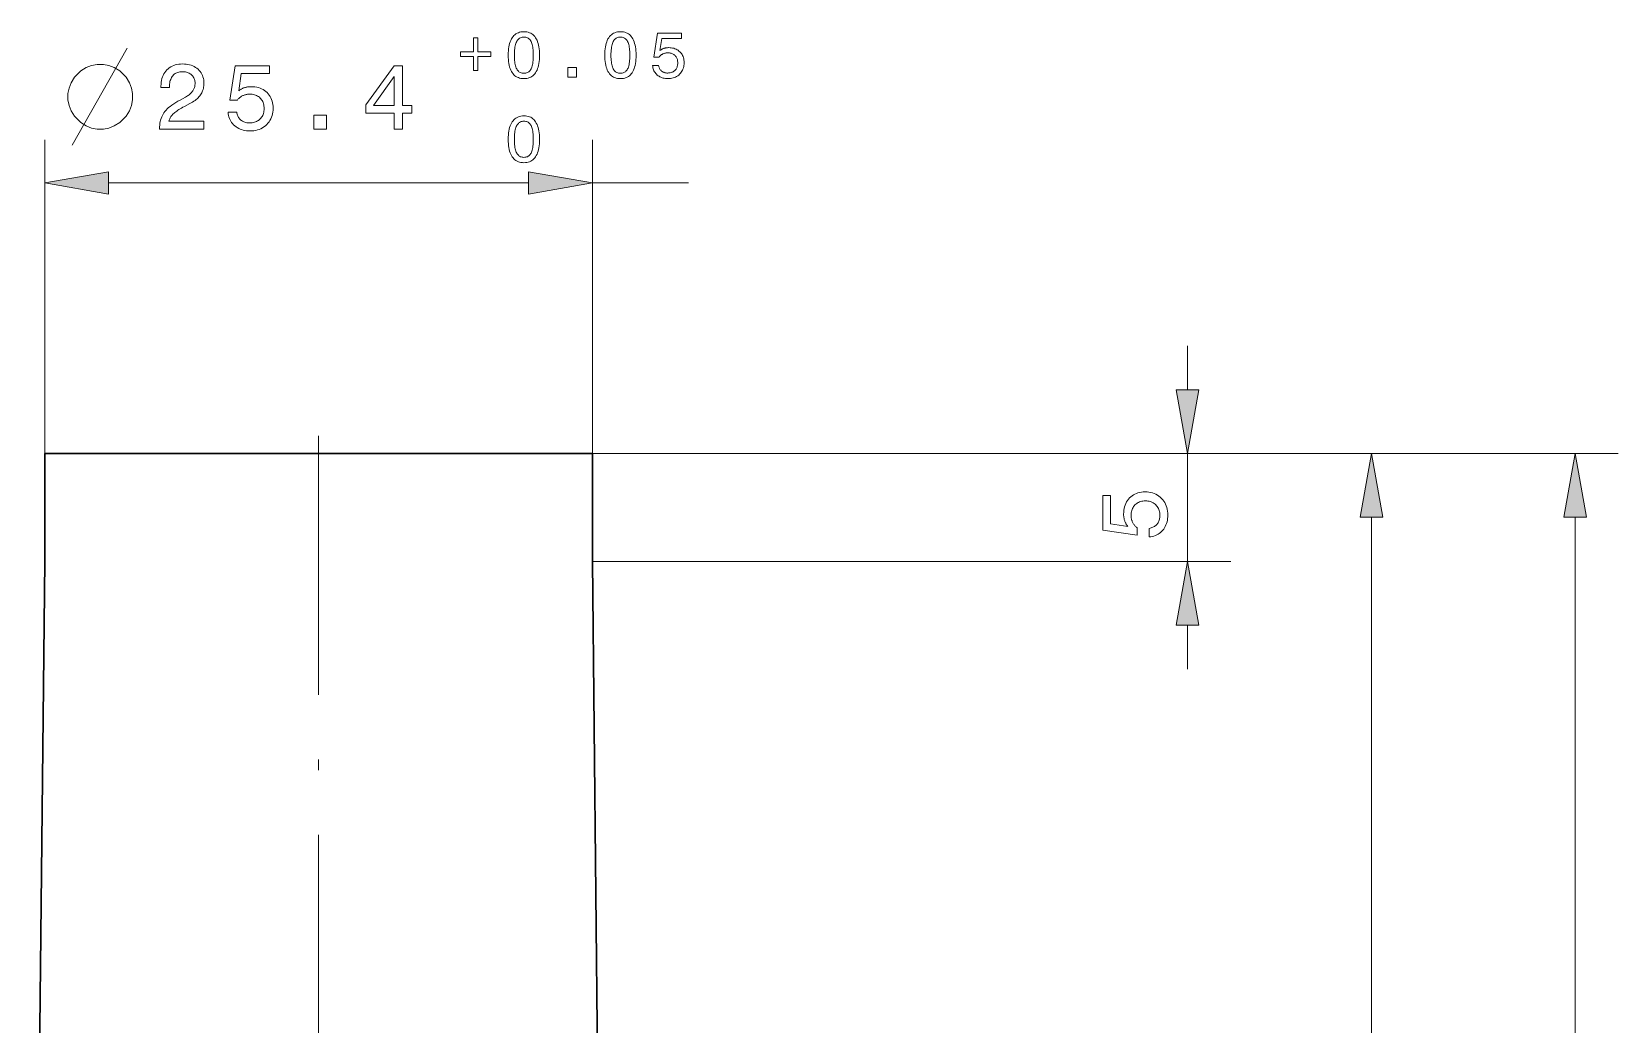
# Model space of a CAD drawing. Extents: x 0 to 297, y 0 to 420.
# Drawn here: x 135.2 to 208.8, y 311.7 to 357.7 of the extents above; entities that cross this region are included whole.
import ezdxf

# ---------------------------------------------------------------- set-up
doc = ezdxf.new("R2010")
doc.units = 0
doc.linetypes.add('DASHDOT', pattern=[18.5, 12, -3, 0.5, -3])

msp = doc.modelspace()

# ---------------------------------------------------------------- linework, layer by layer
at = {"color": 7, "lineweight": 13, "ltscale": 0.363626}
for p, q in [((135.8, 338.125), (135.8, 352.67)), ((161.2, 338.125), (161.2, 352.67))]:
    msp.add_line(p, q, dxfattribs=at)
at = {"color": 7, "lineweight": 13, "ltscale": 0.487279}
msp.add_line((138.754, 350.67), (158.246, 350.67), dxfattribs=at)
at = {"color": 7, "lineweight": 13, "ltscale": 0.111361}
msp.add_line((161.2, 350.67), (165.654, 350.67), dxfattribs=at)
at = {"color": 7, "lineweight": 13, "ltscale": 0.051139}
msp.add_line((188.803, 341.08), (188.803, 343.125), dxfattribs=at)
at = {"color": 7, "linetype": 'DASHDOT', "lineweight": 13}
msp.add_line((148.5, 338.944), (148.5, 136.775), dxfattribs=at)
at = {"color": 7, "lineweight": 30, "ltscale": 0.125}
for p, q in [((135.8, 333.125), (135.8, 338.125)), ((161.2, 333.125), (161.2, 338.125))]:
    msp.add_line(p, q, dxfattribs=at)
at = {"color": 7, "lineweight": 30}
for p, q in [((135.8, 338.125), (161.2, 338.125)), ((135.8, 333.125), (135.2, 276.125)), ((161.2, 333.125), (161.8, 276.125))]:
    msp.add_line(p, q, dxfattribs=at)
at = {"color": 7, "lineweight": 13}
for p, q in [((161.2, 338.125), (190.803, 338.125)), ((161.2, 338.125), (208.778, 338.125)), ((161.25, 338.125), (199.334, 338.125)), ((197.334, 279.08), (197.334, 335.171)), ((206.778, 143.08), (206.778, 335.171)), ((161.2, 333.125), (190.803, 333.125))]:
    msp.add_line(p, q, dxfattribs=at)
at = {"color": 7, "lineweight": 13, "ltscale": 0.125}
msp.add_line((188.803, 333.125), (188.803, 338.125), dxfattribs=at)
at = {"color": 7, "lineweight": 13, "ltscale": 0.05114}
msp.add_line((188.803, 328.125), (188.803, 330.171), dxfattribs=at)
at = {"color": 7, "lineweight": 13}
for points in [[(157.297, 356.594), (157.298, 356.698), (157.304, 356.797), (157.313, 356.891), (157.326, 356.98), (157.343, 357.064), (157.364, 357.142), (157.388, 357.216), (157.416, 357.284), (157.447, 357.347), (157.483, 357.405), (157.521, 357.458), (157.564, 357.506), (157.609, 357.547), (157.658, 357.583), (157.711, 357.614), (157.767, 357.639), (157.826, 357.659), (157.889, 357.672), (157.955, 357.681), (158.024, 357.684), (158.094, 357.681), (158.161, 357.673), (158.224, 357.659), (158.283, 357.639), (158.339, 357.615), (158.392, 357.584), (158.441, 357.548), (158.486, 357.507), (158.528, 357.46), (158.567, 357.408), (158.601, 357.35), (158.633, 357.287), (158.66, 357.219), (158.684, 357.145), (158.704, 357.066), (158.721, 356.982), (158.734, 356.893), (158.743, 356.799), (158.748, 356.699), (158.75, 356.594), (158.748, 356.49), (158.743, 356.391), (158.734, 356.297), (158.721, 356.208), (158.704, 356.124), (158.684, 356.046), (158.66, 355.973), (158.633, 355.905), (158.601, 355.842), (158.567, 355.784), (158.528, 355.732), (158.486, 355.685), (158.441, 355.644), (158.392, 355.609), (158.339, 355.578), (158.283, 355.554), (158.224, 355.535), (158.161, 355.521), (158.094, 355.513), (158.024, 355.51), (157.955, 355.513), (157.889, 355.521), (157.826, 355.535), (157.767, 355.554), (157.711, 355.579), (157.658, 355.609), (157.609, 355.645), (157.564, 355.686), (157.521, 355.733), (157.483, 355.786), (157.447, 355.844), (157.416, 355.906), (157.388, 355.974), (157.364, 356.048), (157.343, 356.126), (157.326, 356.209), (157.313, 356.298), (157.304, 356.392), (157.298, 356.491)], [(161.774, 356.594), (161.776, 356.698), (161.782, 356.797), (161.791, 356.891), (161.804, 356.98), (161.821, 357.064), (161.841, 357.142), (161.865, 357.216), (161.893, 357.284), (161.925, 357.347), (161.96, 357.405), (161.999, 357.458), (162.041, 357.506), (162.087, 357.547), (162.136, 357.583), (162.188, 357.614), (162.244, 357.639), (162.303, 357.659), (162.366, 357.672), (162.432, 357.681), (162.502, 357.684), (162.572, 357.681), (162.638, 357.673), (162.701, 357.659), (162.761, 357.639), (162.816, 357.615), (162.869, 357.584), (162.918, 357.548), (162.963, 357.507), (163.005, 357.46), (163.044, 357.408), (163.079, 357.35), (163.11, 357.287), (163.138, 357.219), (163.162, 357.145), (163.182, 357.066), (163.198, 356.982), (163.211, 356.893), (163.22, 356.799), (163.226, 356.699), (163.228, 356.594), (163.226, 356.49), (163.22, 356.391), (163.211, 356.297), (163.198, 356.208), (163.182, 356.124), (163.162, 356.046), (163.138, 355.973), (163.11, 355.905), (163.079, 355.842), (163.044, 355.784), (163.005, 355.732), (162.963, 355.685), (162.918, 355.644), (162.869, 355.609), (162.816, 355.578), (162.761, 355.554), (162.701, 355.535), (162.638, 355.521), (162.572, 355.513), (162.502, 355.51), (162.432, 355.513), (162.366, 355.521), (162.303, 355.535), (162.244, 355.554), (162.188, 355.579), (162.136, 355.609), (162.087, 355.645), (162.041, 355.686), (161.999, 355.733), (161.96, 355.786), (161.925, 355.844), (161.893, 355.906), (161.865, 355.974), (161.841, 356.048), (161.821, 356.126), (161.804, 356.209), (161.791, 356.298), (161.782, 356.392), (161.776, 356.491)], [(163.992, 356.118), (164.273, 356.118), (164.278, 356.086), (164.286, 356.055), (164.295, 356.026), (164.306, 355.998), (164.319, 355.972), (164.334, 355.947), (164.35, 355.924), (164.368, 355.902), (164.388, 355.881), (164.409, 355.862), (164.432, 355.844), (164.456, 355.829), (164.481, 355.815), (164.508, 355.803), (164.536, 355.793), (164.565, 355.784), (164.595, 355.778), (164.626, 355.773), (164.659, 355.77), (164.693, 355.77), (164.734, 355.771), (164.774, 355.775), (164.812, 355.781), (164.849, 355.79), (164.883, 355.802), (164.917, 355.816), (164.948, 355.832), (164.978, 355.852), (165.006, 355.874), (165.033, 355.898), (165.057, 355.924), (165.079, 355.953), (165.098, 355.982), (165.115, 356.014), (165.129, 356.047), (165.14, 356.081), (165.149, 356.117), (165.156, 356.155), (165.16, 356.195), (165.161, 356.236), (165.16, 356.278), (165.156, 356.318), (165.15, 356.356), (165.141, 356.393), (165.129, 356.428), (165.115, 356.461), (165.099, 356.493), (165.08, 356.523), (165.058, 356.551), (165.034, 356.577), (165.008, 356.601), (164.98, 356.622), (164.95, 356.642), (164.919, 356.658), (164.885, 356.672), (164.85, 356.683), (164.814, 356.692), (164.775, 356.699), (164.735, 356.702), (164.693, 356.704), (164.669, 356.703), (164.645, 356.702), (164.622, 356.699), (164.599, 356.696), (164.576, 356.692), (164.554, 356.686), (164.532, 356.68), (164.511, 356.673), (164.49, 356.664), (164.47, 356.655), (164.45, 356.645), (164.43, 356.634), (164.411, 356.622), (164.393, 356.608), (164.375, 356.594), (164.358, 356.58), (164.341, 356.564), (164.324, 356.547), (164.308, 356.529), (164.293, 356.51), (164.053, 356.51), (164.218, 357.623), (165.339, 357.623), (165.339, 357.375), (164.42, 357.375), (164.336, 356.81), (164.351, 356.823), (164.367, 356.835), (164.384, 356.847), (164.401, 356.858), (164.418, 356.868), (164.436, 356.878), (164.455, 356.887), (164.474, 356.896), (164.494, 356.904), (164.514, 356.911), (164.535, 356.918), (164.556, 356.924), (164.577, 356.929), (164.599, 356.933), (164.621, 356.937), (164.644, 356.94), (164.666, 356.943), (164.69, 356.944), (164.713, 356.945), (164.737, 356.946), (164.801, 356.944), (164.862, 356.938), (164.92, 356.928), (164.976, 356.915), (165.029, 356.898), (165.08, 356.877), (165.128, 356.852), (165.174, 356.823), (165.217, 356.79), (165.258, 356.754), (165.295, 356.714), (165.329, 356.672), (165.358, 356.628), (165.384, 356.581), (165.405, 356.532), (165.423, 356.481), (165.437, 356.427), (165.447, 356.37), (165.453, 356.312), (165.455, 356.251), (165.453, 356.186), (165.446, 356.123), (165.436, 356.064), (165.421, 356.006), (165.402, 355.951), (165.379, 355.899), (165.352, 355.849), (165.321, 355.802), (165.285, 355.757), (165.246, 355.715), (165.203, 355.676), (165.157, 355.641), (165.109, 355.61), (165.059, 355.584), (165.005, 355.561), (164.95, 355.543), (164.892, 355.528), (164.831, 355.518), (164.768, 355.512), (164.702, 355.51), (164.644, 355.512), (164.587, 355.517), (164.533, 355.525), (164.481, 355.537), (164.431, 355.552), (164.382, 355.57), (164.336, 355.592), (164.292, 355.617), (164.25, 355.645), (164.21, 355.677), (164.172, 355.712), (164.139, 355.749), (164.108, 355.787), (164.081, 355.828), (164.058, 355.871), (164.038, 355.916), (164.021, 355.964), (164.008, 356.013), (163.998, 356.064)], [(155.681, 357.408), (155.892, 357.408), (155.892, 356.752), (156.488, 356.752), (156.488, 356.543), (155.892, 356.543), (155.892, 355.888), (155.681, 355.888), (155.681, 356.543), (155.082, 356.543), (155.082, 356.752), (155.681, 356.752)], [(157.586, 356.594), (157.587, 356.51), (157.59, 356.43), (157.595, 356.355), (157.603, 356.285), (157.612, 356.219), (157.624, 356.158), (157.638, 356.101), (157.654, 356.049), (157.672, 356.002), (157.692, 355.959), (157.715, 355.921), (157.739, 355.887), (157.767, 355.856), (157.796, 355.83), (157.828, 355.808), (157.863, 355.79), (157.899, 355.776), (157.939, 355.766), (157.98, 355.76), (158.024, 355.758), (158.068, 355.76), (158.11, 355.766), (158.149, 355.776), (158.186, 355.79), (158.221, 355.808), (158.253, 355.829), (158.282, 355.855), (158.309, 355.885), (158.333, 355.919), (158.355, 355.957), (158.375, 355.999), (158.393, 356.046), (158.409, 356.098), (158.422, 356.155), (158.434, 356.216), (158.443, 356.282), (158.45, 356.353), (158.455, 356.429), (158.458, 356.509), (158.46, 356.594), (158.458, 356.68), (158.455, 356.761), (158.45, 356.837), (158.443, 356.908), (158.434, 356.974), (158.422, 357.036), (158.409, 357.092), (158.393, 357.144), (158.375, 357.191), (158.355, 357.233), (158.333, 357.271), (158.309, 357.305), (158.282, 357.335), (158.253, 357.361), (158.221, 357.383), (158.186, 357.401), (158.149, 357.415), (158.11, 357.425), (158.068, 357.431), (158.024, 357.433), (157.98, 357.431), (157.939, 357.425), (157.899, 357.415), (157.863, 357.4), (157.828, 357.382), (157.796, 357.36), (157.767, 357.334), (157.739, 357.304), (157.715, 357.27), (157.692, 357.231), (157.672, 357.189), (157.654, 357.141), (157.638, 357.089), (157.624, 357.033), (157.612, 356.971), (157.603, 356.905), (157.595, 356.835), (157.59, 356.759), (157.587, 356.679)], [(162.063, 356.594), (162.064, 356.51), (162.068, 356.43), (162.073, 356.355), (162.08, 356.285), (162.09, 356.219), (162.102, 356.158), (162.115, 356.101), (162.131, 356.049), (162.149, 356.002), (162.17, 355.959), (162.192, 355.921), (162.217, 355.887), (162.244, 355.856), (162.274, 355.83), (162.306, 355.808), (162.34, 355.79), (162.377, 355.776), (162.416, 355.766), (162.458, 355.76), (162.502, 355.758), (162.546, 355.76), (162.588, 355.766), (162.627, 355.776), (162.664, 355.79), (162.698, 355.808), (162.73, 355.829), (162.759, 355.855), (162.786, 355.885), (162.811, 355.919), (162.833, 355.957), (162.853, 355.999), (162.87, 356.046), (162.886, 356.098), (162.9, 356.155), (162.911, 356.216), (162.92, 356.282), (162.928, 356.353), (162.933, 356.429), (162.936, 356.509), (162.937, 356.594), (162.936, 356.68), (162.933, 356.761), (162.928, 356.837), (162.92, 356.908), (162.911, 356.974), (162.9, 357.036), (162.886, 357.092), (162.87, 357.144), (162.853, 357.191), (162.833, 357.233), (162.811, 357.271), (162.786, 357.305), (162.759, 357.335), (162.73, 357.361), (162.698, 357.383), (162.664, 357.401), (162.627, 357.415), (162.588, 357.425), (162.546, 357.431), (162.502, 357.433), (162.458, 357.431), (162.416, 357.425), (162.377, 357.415), (162.34, 357.4), (162.306, 357.382), (162.274, 357.36), (162.244, 357.334), (162.217, 357.304), (162.192, 357.27), (162.17, 357.231), (162.149, 357.189), (162.131, 357.141), (162.115, 357.089), (162.102, 357.033), (162.09, 356.971), (162.08, 356.905), (162.073, 356.835), (162.068, 356.759), (162.064, 356.679)], [(138.529, 356.17), (138.229, 356.17), (137.979, 356.12), (137.729, 356.02), (137.479, 355.87), (137.179, 355.57), (137.029, 355.32), (136.929, 355.07), (136.879, 354.82), (136.879, 354.52), (136.929, 354.27), (137.029, 354.02), (137.179, 353.77), (137.479, 353.47), (137.729, 353.32), (137.979, 353.22), (138.229, 353.17), (138.529, 353.17), (138.779, 353.22), (139.029, 353.32), (139.279, 353.47), (139.579, 353.77), (139.729, 354.02), (139.829, 354.27), (139.879, 354.52), (139.879, 354.82), (139.829, 355.07), (139.729, 355.32), (139.579, 355.57), (139.279, 355.87), (139.029, 356.02), (138.779, 356.12)], [(141.125, 353.17), (141.125, 353.183), (141.127, 353.27), (141.134, 353.355), (141.144, 353.437), (141.158, 353.515), (141.177, 353.591), (141.2, 353.664), (141.227, 353.734), (141.258, 353.801), (141.293, 353.865), (141.332, 353.926), (141.377, 353.986), (141.428, 354.045), (141.486, 354.105), (141.55, 354.164), (141.622, 354.223), (141.7, 354.282), (141.784, 354.341), (141.876, 354.4), (141.974, 354.459), (142.078, 354.517), (142.333, 354.657), (142.378, 354.682), (142.42, 354.708), (142.46, 354.734), (142.497, 354.761), (142.532, 354.789), (142.564, 354.817), (142.594, 354.846), (142.621, 354.875), (142.646, 354.905), (142.669, 354.936), (142.689, 354.967), (142.706, 355), (142.722, 355.034), (142.736, 355.069), (142.748, 355.104), (142.757, 355.141), (142.764, 355.179), (142.77, 355.218), (142.773, 355.258), (142.774, 355.3), (142.772, 355.346), (142.767, 355.391), (142.759, 355.434), (142.748, 355.476), (142.733, 355.515), (142.715, 355.552), (142.694, 355.588), (142.669, 355.622), (142.642, 355.654), (142.611, 355.684), (142.577, 355.712), (142.541, 355.737), (142.503, 355.759), (142.462, 355.778), (142.419, 355.794), (142.375, 355.807), (142.328, 355.818), (142.278, 355.825), (142.227, 355.829), (142.173, 355.831), (142.12, 355.829), (142.069, 355.823), (142.02, 355.814), (141.974, 355.801), (141.93, 355.785), (141.888, 355.764), (141.849, 355.74), (141.811, 355.712), (141.777, 355.681), (141.744, 355.645), (141.714, 355.607), (141.688, 355.566), (141.664, 355.522), (141.644, 355.475), (141.626, 355.425), (141.612, 355.373), (141.601, 355.317), (141.593, 355.259), (141.589, 355.199), (141.587, 355.135), (141.587, 355.099), (141.195, 355.099), (141.195, 355.16), (141.198, 355.253), (141.206, 355.342), (141.219, 355.427), (141.238, 355.508), (141.262, 355.586), (141.292, 355.659), (141.327, 355.728), (141.368, 355.793), (141.413, 355.855), (141.465, 355.912), (141.521, 355.965), (141.58, 356.012), (141.644, 356.053), (141.711, 356.089), (141.783, 356.12), (141.858, 356.145), (141.937, 356.164), (142.019, 356.178), (142.106, 356.187), (142.196, 356.189), (142.283, 356.187), (142.367, 356.179), (142.447, 356.167), (142.523, 356.15), (142.597, 356.128), (142.666, 356.1), (142.733, 356.068), (142.796, 356.031), (142.856, 355.99), (142.912, 355.943), (142.964, 355.892), (143.01, 355.838), (143.051, 355.781), (143.087, 355.721), (143.117, 355.658), (143.141, 355.591), (143.16, 355.522), (143.174, 355.449), (143.182, 355.374), (143.185, 355.295), (143.183, 355.234), (143.179, 355.175), (143.171, 355.116), (143.159, 355.06), (143.145, 355.005), (143.127, 354.951), (143.107, 354.899), (143.082, 354.849), (143.055, 354.8), (143.025, 354.753), (142.991, 354.707), (142.954, 354.662), (142.913, 354.618), (142.87, 354.576), (142.822, 354.535), (142.772, 354.495), (142.718, 354.457), (142.661, 354.42), (142.6, 354.384), (142.536, 354.349), (142.283, 354.22), (142.213, 354.183), (142.147, 354.147), (142.085, 354.111), (142.027, 354.076), (141.973, 354.042), (141.923, 354.008), (141.878, 353.975), (141.836, 353.943), (141.799, 353.911), (141.765, 353.881), (141.735, 353.85), (141.707, 353.819), (141.68, 353.786), (141.657, 353.754), (141.635, 353.72), (141.615, 353.686), (141.597, 353.651), (141.582, 353.615), (141.569, 353.579), (141.557, 353.541), (143.185, 353.541), (143.185, 353.17)], [(144.307, 353.952), (144.707, 353.952), (144.716, 353.907), (144.726, 353.863), (144.74, 353.821), (144.756, 353.782), (144.774, 353.744), (144.795, 353.708), (144.818, 353.675), (144.843, 353.643), (144.872, 353.614), (144.902, 353.587), (144.935, 353.562), (144.969, 353.539), (145.006, 353.52), (145.044, 353.502), (145.083, 353.488), (145.125, 353.476), (145.168, 353.467), (145.213, 353.46), (145.26, 353.456), (145.308, 353.455), (145.367, 353.457), (145.424, 353.462), (145.478, 353.471), (145.53, 353.484), (145.58, 353.501), (145.627, 353.521), (145.672, 353.545), (145.715, 353.572), (145.755, 353.603), (145.793, 353.638), (145.828, 353.676), (145.859, 353.716), (145.886, 353.759), (145.91, 353.804), (145.93, 353.851), (145.947, 353.9), (145.96, 353.952), (145.969, 354.006), (145.974, 354.062), (145.976, 354.121), (145.975, 354.181), (145.969, 354.238), (145.96, 354.293), (145.947, 354.346), (145.931, 354.396), (145.911, 354.443), (145.887, 354.488), (145.86, 354.531), (145.829, 354.571), (145.795, 354.608), (145.758, 354.643), (145.718, 354.673), (145.675, 354.701), (145.63, 354.724), (145.583, 354.744), (145.533, 354.76), (145.48, 354.773), (145.425, 354.782), (145.368, 354.788), (145.308, 354.789), (145.273, 354.789), (145.239, 354.787), (145.206, 354.783), (145.173, 354.778), (145.141, 354.772), (145.109, 354.764), (145.078, 354.755), (145.048, 354.745), (145.018, 354.733), (144.989, 354.72), (144.96, 354.705), (144.932, 354.689), (144.905, 354.672), (144.879, 354.653), (144.853, 354.633), (144.829, 354.612), (144.805, 354.589), (144.781, 354.565), (144.759, 354.54), (144.737, 354.513), (144.393, 354.513), (144.629, 356.103), (146.231, 356.103), (146.231, 355.749), (144.918, 355.749), (144.798, 354.941), (144.82, 354.96), (144.842, 354.977), (144.866, 354.994), (144.89, 355.01), (144.915, 355.025), (144.941, 355.039), (144.967, 355.052), (144.995, 355.064), (145.023, 355.075), (145.052, 355.086), (145.081, 355.095), (145.112, 355.103), (145.142, 355.111), (145.173, 355.117), (145.205, 355.123), (145.237, 355.127), (145.27, 355.131), (145.303, 355.133), (145.337, 355.135), (145.371, 355.135), (145.462, 355.132), (145.549, 355.124), (145.632, 355.111), (145.712, 355.091), (145.788, 355.067), (145.86, 355.037), (145.929, 355.001), (145.995, 354.96), (146.056, 354.913), (146.114, 354.861), (146.168, 354.805), (146.216, 354.745), (146.258, 354.681), (146.295, 354.615), (146.325, 354.544), (146.351, 354.471), (146.371, 354.394), (146.385, 354.313), (146.393, 354.229), (146.396, 354.142), (146.393, 354.05), (146.384, 353.96), (146.369, 353.875), (146.348, 353.793), (146.321, 353.715), (146.288, 353.64), (146.25, 353.569), (146.205, 353.501), (146.154, 353.437), (146.098, 353.377), (146.036, 353.321), (145.971, 353.271), (145.902, 353.227), (145.83, 353.189), (145.754, 353.157), (145.675, 353.131), (145.592, 353.11), (145.505, 353.096), (145.415, 353.087), (145.321, 353.084), (145.237, 353.086), (145.157, 353.093), (145.079, 353.105), (145.005, 353.122), (144.933, 353.144), (144.864, 353.17), (144.798, 353.201), (144.735, 353.237), (144.675, 353.278), (144.618, 353.323), (144.564, 353.373), (144.516, 353.425), (144.472, 353.48), (144.434, 353.539), (144.4, 353.6), (144.372, 353.665), (144.348, 353.732), (144.329, 353.802), (144.315, 353.876)], [(152.01, 353.17), (152.01, 353.912), (150.692, 353.912), (150.692, 354.292), (152.006, 356.103), (152.398, 356.103), (152.398, 354.258), (152.826, 354.258), (152.826, 353.912), (152.398, 353.912), (152.398, 353.17)], [(151.055, 354.258), (152.01, 354.258), (152.01, 355.601)], [(160.055, 355.57), (160.055, 356.02), (160.472, 356.02), (160.472, 355.57)], [(148.276, 353.17), (148.276, 353.813), (148.873, 353.813), (148.873, 353.17)], [(157.297, 352.694), (157.298, 352.798), (157.304, 352.897), (157.313, 352.991), (157.326, 353.08), (157.343, 353.164), (157.364, 353.242), (157.388, 353.316), (157.416, 353.384), (157.447, 353.447), (157.483, 353.505), (157.521, 353.558), (157.564, 353.606), (157.609, 353.647), (157.658, 353.683), (157.711, 353.714), (157.767, 353.739), (157.826, 353.759), (157.889, 353.772), (157.955, 353.781), (158.024, 353.784), (158.094, 353.781), (158.161, 353.773), (158.224, 353.759), (158.283, 353.739), (158.339, 353.715), (158.392, 353.684), (158.441, 353.648), (158.486, 353.607), (158.528, 353.56), (158.567, 353.508), (158.601, 353.45), (158.633, 353.387), (158.66, 353.319), (158.684, 353.245), (158.704, 353.166), (158.721, 353.082), (158.734, 352.993), (158.743, 352.899), (158.748, 352.799), (158.75, 352.694), (158.748, 352.59), (158.743, 352.491), (158.734, 352.397), (158.721, 352.308), (158.704, 352.224), (158.684, 352.146), (158.66, 352.073), (158.633, 352.005), (158.601, 351.942), (158.567, 351.884), (158.528, 351.832), (158.486, 351.785), (158.441, 351.744), (158.392, 351.709), (158.339, 351.678), (158.283, 351.654), (158.224, 351.635), (158.161, 351.621), (158.094, 351.613), (158.024, 351.61), (157.955, 351.613), (157.889, 351.621), (157.826, 351.635), (157.767, 351.654), (157.711, 351.679), (157.658, 351.709), (157.609, 351.745), (157.564, 351.786), (157.521, 351.833), (157.483, 351.886), (157.447, 351.944), (157.416, 352.006), (157.388, 352.074), (157.364, 352.148), (157.343, 352.226), (157.326, 352.309), (157.313, 352.398), (157.304, 352.492), (157.298, 352.591)], [(157.586, 352.694), (157.587, 352.61), (157.59, 352.53), (157.595, 352.455), (157.603, 352.385), (157.612, 352.319), (157.624, 352.258), (157.638, 352.201), (157.654, 352.149), (157.672, 352.102), (157.692, 352.059), (157.715, 352.021), (157.739, 351.987), (157.767, 351.956), (157.796, 351.93), (157.828, 351.908), (157.863, 351.89), (157.899, 351.876), (157.939, 351.866), (157.98, 351.86), (158.024, 351.858), (158.068, 351.86), (158.11, 351.866), (158.149, 351.876), (158.186, 351.89), (158.221, 351.908), (158.253, 351.929), (158.282, 351.955), (158.309, 351.985), (158.333, 352.019), (158.355, 352.057), (158.375, 352.099), (158.393, 352.146), (158.409, 352.198), (158.422, 352.255), (158.434, 352.316), (158.443, 352.382), (158.45, 352.453), (158.455, 352.529), (158.458, 352.609), (158.46, 352.694), (158.458, 352.78), (158.455, 352.861), (158.45, 352.937), (158.443, 353.008), (158.434, 353.074), (158.422, 353.136), (158.409, 353.192), (158.393, 353.244), (158.375, 353.291), (158.355, 353.333), (158.333, 353.371), (158.309, 353.405), (158.282, 353.435), (158.253, 353.461), (158.221, 353.483), (158.186, 353.501), (158.149, 353.515), (158.11, 353.525), (158.068, 353.531), (158.024, 353.533), (157.98, 353.531), (157.939, 353.525), (157.899, 353.515), (157.863, 353.5), (157.828, 353.482), (157.796, 353.46), (157.767, 353.434), (157.739, 353.404), (157.715, 353.37), (157.692, 353.331), (157.672, 353.289), (157.654, 353.241), (157.638, 353.189), (157.624, 353.133), (157.612, 353.071), (157.603, 353.005), (157.595, 352.935), (157.59, 352.859), (157.587, 352.779)], [(138.754, 351.191), (135.8, 350.67), (138.754, 350.149)], [(158.246, 350.149), (161.2, 350.67), (158.246, 351.191)], [(188.282, 341.08), (188.803, 338.125), (189.324, 341.08)], [(197.855, 335.171), (197.334, 338.125), (196.813, 335.171)], [(207.299, 335.171), (206.778, 338.125), (206.257, 335.171)], [(187.021, 334.257), (187.021, 334.657), (187.067, 334.666), (187.11, 334.677), (187.152, 334.69), (187.192, 334.706), (187.229, 334.724), (187.265, 334.745), (187.298, 334.768), (187.33, 334.794), (187.359, 334.822), (187.387, 334.852), (187.412, 334.885), (187.434, 334.919), (187.454, 334.956), (187.471, 334.994), (187.485, 335.033), (187.497, 335.075), (187.507, 335.118), (187.513, 335.163), (187.517, 335.21), (187.518, 335.258), (187.517, 335.317), (187.511, 335.374), (187.502, 335.428), (187.489, 335.48), (187.473, 335.53), (187.452, 335.577), (187.428, 335.622), (187.401, 335.665), (187.37, 335.705), (187.335, 335.743), (187.297, 335.778), (187.257, 335.809), (187.214, 335.837), (187.17, 335.86), (187.123, 335.881), (187.073, 335.897), (187.021, 335.91), (186.967, 335.919), (186.911, 335.925), (186.852, 335.926), (186.792, 335.925), (186.735, 335.919), (186.68, 335.91), (186.628, 335.897), (186.578, 335.881), (186.53, 335.861), (186.485, 335.838), (186.443, 335.81), (186.403, 335.78), (186.365, 335.745), (186.331, 335.708), (186.3, 335.668), (186.273, 335.625), (186.249, 335.58), (186.229, 335.533), (186.213, 335.483), (186.2, 335.43), (186.191, 335.375), (186.186, 335.318), (186.184, 335.258), (186.185, 335.223), (186.187, 335.189), (186.19, 335.156), (186.195, 335.123), (186.201, 335.091), (186.209, 335.059), (186.218, 335.028), (186.228, 334.998), (186.24, 334.968), (186.253, 334.939), (186.268, 334.91), (186.284, 334.882), (186.301, 334.855), (186.32, 334.829), (186.34, 334.804), (186.361, 334.779), (186.384, 334.755), (186.408, 334.731), (186.433, 334.709), (186.46, 334.687), (186.46, 334.343), (184.87, 334.579), (184.87, 336.182), (185.225, 336.182), (185.225, 334.868), (186.032, 334.748), (186.014, 334.77), (185.996, 334.793), (185.979, 334.816), (185.963, 334.84), (185.949, 334.865), (185.935, 334.891), (185.921, 334.918), (185.909, 334.945), (185.898, 334.973), (185.888, 335.002), (185.878, 335.032), (185.87, 335.062), (185.862, 335.092), (185.856, 335.123), (185.85, 335.155), (185.846, 335.187), (185.843, 335.22), (185.84, 335.253), (185.839, 335.287), (185.838, 335.321), (185.841, 335.412), (185.849, 335.499), (185.863, 335.582), (185.882, 335.662), (185.907, 335.738), (185.937, 335.811), (185.972, 335.879), (186.014, 335.945), (186.06, 336.006), (186.112, 336.065), (186.169, 336.118), (186.229, 336.166), (186.292, 336.208), (186.359, 336.245), (186.429, 336.276), (186.503, 336.301), (186.58, 336.321), (186.66, 336.335), (186.744, 336.343), (186.831, 336.346), (186.924, 336.343), (187.013, 336.334), (187.098, 336.319), (187.18, 336.298), (187.259, 336.271), (187.333, 336.239), (187.404, 336.2), (187.472, 336.155), (187.536, 336.104), (187.596, 336.048), (187.652, 335.986), (187.702, 335.921), (187.746, 335.852), (187.784, 335.78), (187.816, 335.704), (187.843, 335.625), (187.863, 335.542), (187.878, 335.455), (187.886, 335.365), (187.889, 335.271), (187.887, 335.188), (187.88, 335.107), (187.868, 335.03), (187.851, 334.955), (187.83, 334.883), (187.803, 334.814), (187.772, 334.748), (187.736, 334.685), (187.696, 334.625), (187.65, 334.568), (187.601, 334.514), (187.548, 334.466), (187.493, 334.422), (187.435, 334.384), (187.373, 334.35), (187.309, 334.322), (187.241, 334.298), (187.171, 334.279), (187.097, 334.266)], [(189.324, 330.171), (188.803, 333.125), (188.282, 330.171)]]:
    msp.add_lwpolyline(points, close=True, dxfattribs=at)
msp.add_lwpolyline([(137.079, 352.42), (138.779, 355.42), (139.629, 356.92)], dxfattribs=at)
for points in [[(138.754, 351.191), (135.8, 350.67), (138.754, 351.191), (138.754, 350.149)], [(158.246, 350.149), (161.2, 350.67), (158.246, 350.149), (158.246, 351.191)], [(188.282, 341.08), (188.803, 338.125), (188.282, 341.08), (189.324, 341.08)], [(197.855, 335.171), (197.334, 338.125), (197.855, 335.171), (196.813, 335.171)], [(207.299, 335.171), (206.778, 338.125), (207.299, 335.171), (206.257, 335.171)], [(189.324, 330.171), (188.803, 333.125), (189.324, 330.171), (188.282, 330.171)]]:
    msp.add_solid(points, dxfattribs=at)

doc.saveas('drawing.dxf')
